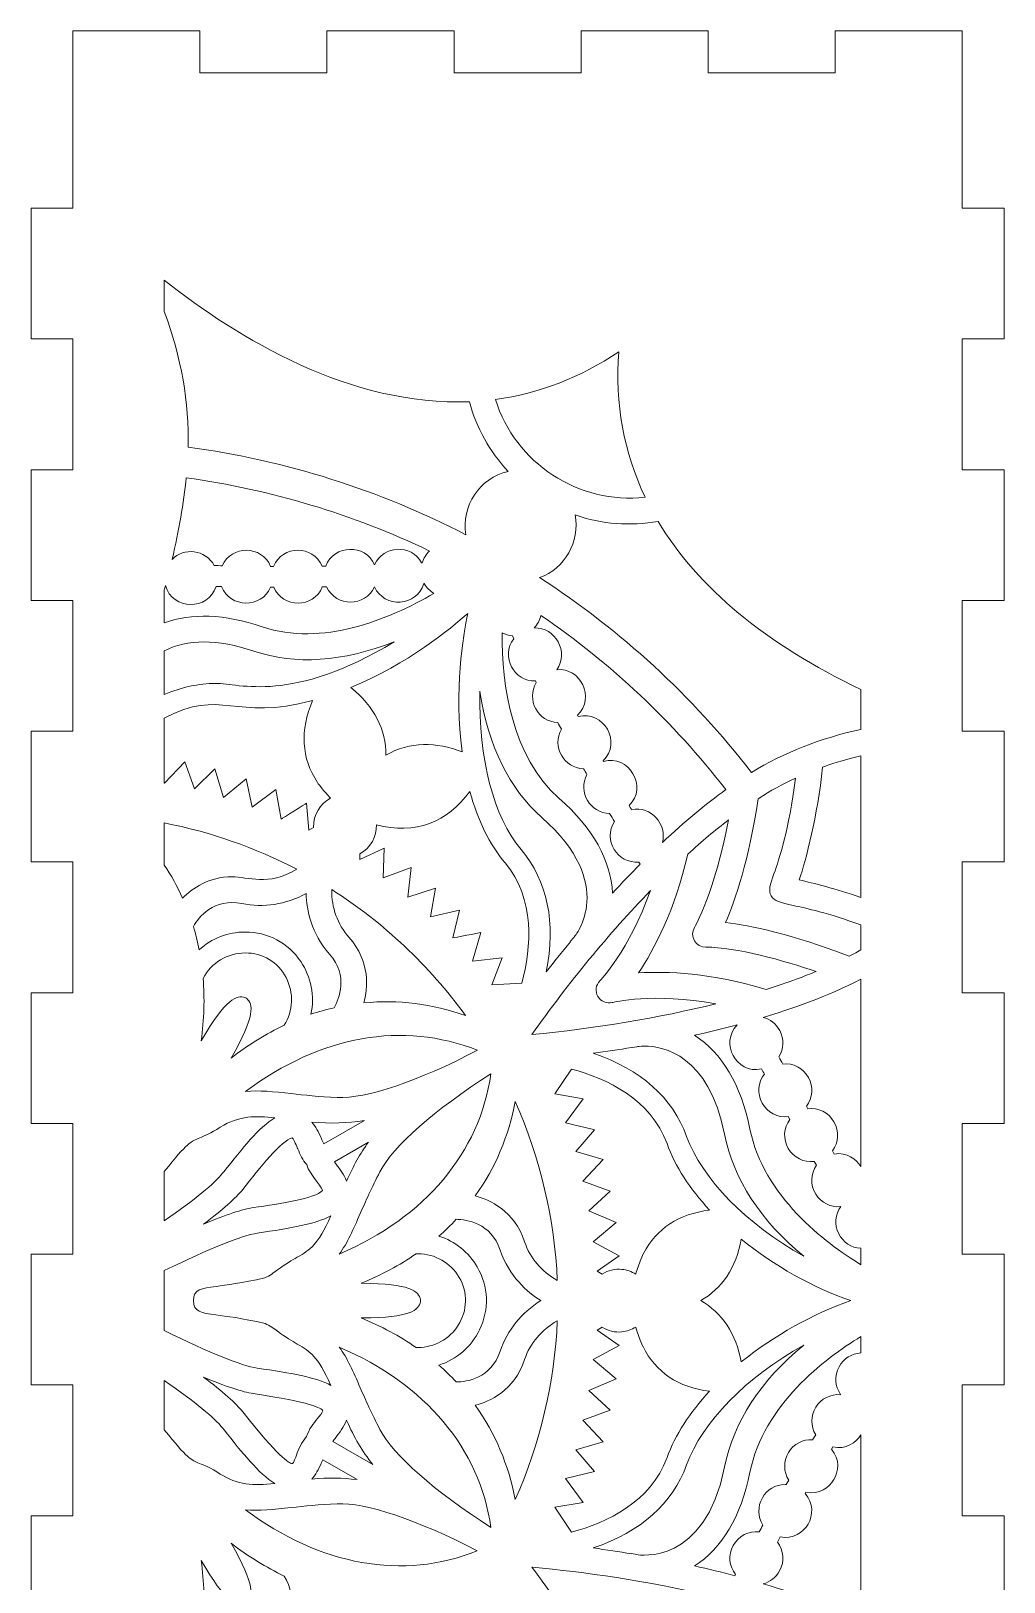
# Model space of a CAD drawing. Header units: inches. Extents: x 24 to 896, y 61 to 602.
# Drawn here: x 248.3 to 446.4, y 286.2 to 601.6 of the extents above; entities that cross this region are included whole.
import ezdxf

# ---------------------------------------------------------------- set-up
doc = ezdxf.new("R2010")
doc.units = ezdxf.units.IN
doc.header["$MEASUREMENT"] = 0
doc.layers.add('_U+0421_U+043B_U+043E_U+0439 1', color=7, linetype='Continuous')

# ---------------------------------------------------------------- blocks, each defined once
blk = doc.blocks.new('block 2')
at = {"layer": '_U+0421_U+043B_U+043E_U+0439 1', "lineweight": 0}
for points, knots in [([(446.37, 539.01), (446.37, 539.01), (446.37, 565.61), (446.37, 565.61), (446.37, 565.61), (437.86, 565.61), (437.86, 565.61), (437.86, 579.2), (437.86, 587.92), (437.86, 601.64), (437.86, 601.64), (412, 601.64), (412, 601.64), (412, 601.64), (412, 593.13), (412, 593.13), (412, 593.13), (386.14, 593.13), (386.14, 593.13), (386.14, 593.13), (386.14, 601.64), (386.14, 601.64), (386.14, 601.64), (360.28, 601.64), (360.28, 601.64), (360.28, 601.64), (360.28, 593.13), (360.28, 593.13), (360.28, 593.13), (334.43, 593.13), (334.43, 593.13), (334.43, 593.13), (334.43, 601.64), (334.43, 601.64), (334.43, 601.64), (308.57, 601.64), (308.57, 601.64), (308.57, 601.64), (308.57, 593.13), (308.57, 593.13), (308.57, 593.13), (282.71, 593.13), (282.71, 593.13), (282.71, 593.13), (282.71, 601.64), (282.71, 601.64), (282.71, 601.64), (256.85, 601.64), (256.85, 601.64), (256.85, 587.59), (256.85, 579.42), (256.85, 565.61), (256.85, 565.61), (248.34, 565.61), (248.34, 565.61), (248.34, 565.61), (248.34, 539.01), (248.34, 539.01), (248.34, 539.01), (256.85, 539.01), (256.85, 539.01), (256.85, 539.01), (256.85, 512.41), (256.85, 512.41), (256.85, 512.41), (248.34, 512.41), (248.34, 512.41), (248.34, 512.41), (248.34, 485.82), (248.34, 485.82), (248.34, 485.82), (256.85, 485.82), (256.85, 485.82), (256.85, 485.82), (256.85, 459.22), (256.85, 459.22), (256.85, 459.22), (248.34, 459.22), (248.34, 459.22), (248.34, 459.22), (248.34, 432.62), (248.34, 432.62), (248.34, 432.62), (256.85, 432.62), (256.85, 432.62), (256.85, 432.62), (256.85, 406.03), (256.85, 406.03), (256.85, 406.03), (248.34, 406.03), (248.34, 406.03), (248.34, 406.03), (248.34, 379.43), (248.34, 379.43), (248.34, 379.43), (256.85, 379.43), (256.85, 379.43), (256.85, 379.43), (256.85, 352.84), (256.85, 352.84), (256.85, 352.84), (248.34, 352.84), (248.34, 352.84), (248.34, 352.84), (248.34, 326.24), (248.34, 326.24), (248.34, 326.24), (256.85, 326.24), (256.85, 326.24), (256.85, 326.24), (256.85, 299.64), (256.85, 299.64), (256.85, 299.64), (248.34, 299.64), (248.34, 299.64), (248.34, 299.64), (248.34, 273.05), (248.34, 273.05), (248.34, 273.05), (256.85, 273.05), (256.85, 273.05), (256.85, 273.05), (256.85, 246.45), (256.85, 246.45), (256.85, 246.45), (248.34, 246.45), (248.34, 246.45), (248.34, 246.45), (248.34, 219.85), (248.34, 219.85), (248.34, 219.85), (256.85, 219.85), (256.85, 219.85), (256.85, 219.85), (256.85, 193.26), (256.85, 193.26), (256.85, 193.26), (248.34, 193.26), (248.34, 193.26), (248.34, 193.26), (248.34, 166.66), (248.34, 166.66), (248.34, 166.66), (256.85, 166.66), (256.85, 166.66), (256.85, 166.66), (256.85, 140.06), (256.85, 140.06), (256.85, 140.06), (248.34, 140.06), (248.34, 140.06), (248.34, 140.06), (248.34, 113.47), (248.34, 113.47), (248.34, 113.47), (256.85, 113.47), (256.85, 113.47), (256.85, 113.47), (256.85, 86.87), (256.85, 86.87), (256.85, 86.87), (256.85, 86.87), (256.85, 86.87), (256.85, 86.87), (256.85, 78.35), (256.85, 78.35), (256.85, 78.35), (282.71, 78.35), (282.71, 78.35), (282.71, 78.35), (282.71, 86.87), (282.71, 86.87), (282.71, 86.87), (308.56, 86.87), (308.56, 86.87), (308.56, 86.87), (308.56, 78.35), (308.56, 78.35), (308.56, 78.35), (334.42, 78.35), (334.42, 78.35), (334.42, 78.35), (334.42, 86.87), (334.42, 86.87), (334.42, 86.87), (360.28, 86.87), (360.28, 86.87), (360.28, 86.87), (360.28, 78.35), (360.28, 78.35), (360.28, 78.35), (386.14, 78.35), (386.14, 78.35), (386.14, 78.35), (386.14, 86.87), (386.14, 86.87), (386.14, 86.87), (412, 86.87), (412, 86.87), (412, 86.87), (412, 78.35), (412, 78.35), (412, 78.35), (437.86, 78.35), (437.86, 78.35), (437.86, 88.14), (437.86, 60.74), (437.86, 113.47), (437.86, 113.47), (446.37, 113.47), (446.37, 113.47), (446.37, 113.47), (446.37, 140.07), (446.37, 140.07), (446.37, 140.07), (437.86, 140.07), (437.86, 140.07), (437.86, 140.07), (437.86, 166.66), (437.86, 166.66), (437.86, 166.66), (446.37, 166.66), (446.37, 166.66), (446.37, 166.66), (446.37, 193.26), (446.37, 193.26), (446.37, 193.26), (437.86, 193.26), (437.86, 193.26), (437.86, 193.26), (437.86, 219.85), (437.86, 219.85), (437.86, 219.85), (446.37, 219.85), (446.37, 219.85), (446.37, 219.85), (446.37, 246.45), (446.37, 246.45), (446.37, 246.45), (437.86, 246.45), (437.86, 246.45), (437.86, 246.45), (437.86, 273.05), (437.86, 273.05), (437.86, 273.05), (446.37, 273.05), (446.37, 273.05), (446.37, 273.05), (446.37, 299.64), (446.37, 299.64), (446.37, 299.64), (437.86, 299.64), (437.86, 299.64), (437.86, 299.64), (437.86, 326.24), (437.86, 326.24), (437.86, 326.24), (446.37, 326.24), (446.37, 326.24), (446.37, 326.24), (446.37, 352.84), (446.37, 352.84), (446.37, 352.84), (437.86, 352.84), (437.86, 352.84), (437.86, 352.84), (437.86, 379.43), (437.86, 379.43), (437.86, 379.43), (446.37, 379.43), (446.37, 379.43), (446.37, 379.43), (446.37, 406.03), (446.37, 406.03), (446.37, 406.03), (437.86, 406.03), (437.86, 406.03), (437.86, 406.03), (437.86, 432.63), (437.86, 432.63), (437.86, 432.63), (446.37, 432.63), (446.37, 432.63), (446.37, 432.63), (446.37, 459.22), (446.37, 459.22), (446.37, 459.22), (437.86, 459.22), (437.86, 459.22), (437.86, 459.22), (437.86, 485.82), (437.86, 485.82), (437.86, 485.82), (446.37, 485.82), (446.37, 485.82), (446.37, 485.82), (446.37, 512.41), (446.37, 512.41), (446.37, 512.41), (437.86, 512.41), (437.86, 512.41), (437.86, 512.41), (437.86, 539.01), (437.86, 539.01), (437.86, 539.01), (446.37, 539.01), (446.37, 539.01), (446.37, 539.01), (446.37, 539.01), (446.37, 539.01)], [0, 0, 0, 0, 1, 1, 1, 2, 2, 2, 3, 3, 3, 4, 4, 4, 5, 5, 5, 6, 6, 6, 7, 7, 7, 8, 8, 8, 9, 9, 9, 10, 10, 10, 11, 11, 11, 12, 12, 12, 13, 13, 13, 14, 14, 14, 15, 15, 15, 16, 16, 16, 17, 17, 17, 18, 18, 18, 19, 19, 19, 20, 20, 20, 21, 21, 21, 22, 22, 22, 23, 23, 23, 24, 24, 24, 25, 25, 25, 26, 26, 26, 27, 27, 27, 28, 28, 28, 29, 29, 29, 30, 30, 30, 31, 31, 31, 32, 32, 32, 33, 33, 33, 34, 34, 34, 35, 35, 35, 36, 36, 36, 37, 37, 37, 38, 38, 38, 39, 39, 39, 40, 40, 40, 41, 41, 41, 42, 42, 42, 43, 43, 43, 44, 44, 44, 45, 45, 45, 46, 46, 46, 47, 47, 47, 48, 48, 48, 49, 49, 49, 50, 50, 50, 51, 51, 51, 52, 52, 52, 53, 53, 53, 54, 54, 54, 55, 55, 55, 56, 56, 56, 57, 57, 57, 58, 58, 58, 59, 59, 59, 60, 60, 60, 61, 61, 61, 62, 62, 62, 63, 63, 63, 64, 64, 64, 65, 65, 65, 66, 66, 66, 67, 67, 67, 68, 68, 68, 69, 69, 69, 70, 70, 70, 71, 71, 71, 72, 72, 72, 73, 73, 73, 74, 74, 74, 75, 75, 75, 76, 76, 76, 77, 77, 77, 78, 78, 78, 79, 79, 79, 80, 80, 80, 81, 81, 81, 82, 82, 82, 83, 83, 83, 84, 84, 84, 85, 85, 85, 86, 86, 86, 87, 87, 87, 88, 88, 88, 89, 89, 89, 90, 90, 90, 91, 91, 91, 92, 92, 92, 93, 93, 93, 94, 94, 94, 95, 95, 95, 96, 96, 96, 97, 97, 97, 98, 98, 98, 99, 99, 99, 100, 100, 100, 101, 101, 101, 102, 102, 102, 103, 103, 103, 103]), ([(275.47, 550.95), (290.5, 539.07), (313.42, 525.23), (337.55, 526.24), (338.97, 520.96), (341.7, 516.05), (345.46, 512.04), (339.61, 510.71), (335.85, 505), (336.84, 499.16), (319.15, 508.32), (300.14, 514.32), (280.33, 517.01), (280.56, 526.04), (278.92, 535.31), (275.47, 544.57), (275.47, 544.57), (275.47, 550.95), (275.47, 550.95)], [0, 0, 0, 0, 1, 1, 1, 2, 2, 2, 3, 3, 3, 4, 4, 4, 5, 5, 5, 6, 6, 6, 6]), ([(367.95, 536.38), (367.18, 525.86), (368.99, 515.91), (373.33, 506.82), (359.88, 505.24), (346.83, 513.76), (342.87, 526.71), (351.77, 527.9), (360.2, 531.15), (367.95, 536.38)], [0, 0, 0, 0, 1, 1, 1, 2, 2, 2, 3, 3, 3, 3]), ([(329.46, 495.86), (328.74, 495.21), (328.22, 494.4), (327.94, 493.48), (327.94, 493.48), (327.84, 493.47), (327.84, 493.47), (325.7, 497.36), (320.04, 497.04), (318.27, 493.08), (316.38, 497.38), (310, 497.21), (308.35, 492.81), (308.35, 492.81), (307.59, 492.79), (307.59, 492.79), (305.75, 497.11), (299.51, 497.08), (297.71, 492.74), (297.51, 492.74), (297.3, 492.75), (297.1, 492.75), (295.3, 497.05), (289.16, 497.11), (287.26, 492.87), (286.84, 492.88), (285.95, 492.9), (285.61, 492.91), (283.85, 496.23), (279.44, 496.6), (277.06, 494.17), (278.45, 500.07), (279.41, 505.64), (279.93, 510.75), (297.18, 508.37), (313.84, 503.36), (329.46, 495.86)], [0, 0, 0, 0, 1, 1, 1, 2, 2, 2, 3, 3, 3, 4, 4, 4, 5, 5, 5, 6, 6, 6, 7, 7, 7, 8, 8, 8, 9, 9, 9, 10, 10, 10, 11, 11, 11, 12, 12, 12, 12]), ([(417.22, 459.57), (409.06, 457.8), (401.58, 454.86), (394.97, 450.82), (382.89, 466.43), (368.39, 479.76), (351.86, 490.45), (357, 492.32), (360.13, 497.78), (359.07, 503.2), (364.48, 501.32), (370.32, 500.88), (375.98, 501.9), (384.08, 488.38), (397.95, 476.89), (417.22, 467.73), (417.22, 467.73), (417.22, 459.57), (417.22, 459.57)], [0, 0, 0, 0, 1, 1, 1, 2, 2, 2, 3, 3, 3, 4, 4, 4, 5, 5, 5, 6, 6, 6, 6]), ([(275.47, 487.92), (275.55, 488.22), (275.64, 488.52), (275.72, 488.83), (277.08, 483.76), (284.47, 483.74), (285.99, 488.65), (285.99, 488.65), (287.14, 488.63), (287.14, 488.63), (288.84, 484.22), (295.26, 484.12), (297.08, 488.5), (297.08, 488.5), (297.73, 488.5), (297.73, 488.5), (299.57, 484.15), (305.83, 484.2), (307.62, 488.55), (307.62, 488.55), (308.51, 488.56), (308.51, 488.56), (310.42, 484.41), (316.38, 484.45), (318.25, 488.56), (320.18, 484.16), (326.93, 484.53), (328.29, 489.24), (328.29, 489.24), (328.38, 489.25), (328.38, 489.25), (328.85, 488.41), (329.52, 487.73), (330.34, 487.24), (321.07, 481.86), (307.55, 476.37), (295.4, 480.45), (287.7, 483.04), (281, 483.3), (275.47, 481.24), (275.47, 481.24), (275.47, 487.92), (275.47, 487.92), (275.47, 487.92), (275.47, 487.92), (275.47, 487.92)], [0, 0, 0, 0, 1, 1, 1, 2, 2, 2, 3, 3, 3, 4, 4, 4, 5, 5, 5, 6, 6, 6, 7, 7, 7, 8, 8, 8, 9, 9, 9, 10, 10, 10, 11, 11, 11, 12, 12, 12, 13, 13, 13, 14, 14, 14, 15, 15, 15, 15]), ([(336.07, 455.04), (330.9, 457.03), (325.41, 457.19), (320.58, 454.33), (320.63, 459.54), (318.17, 464.29), (313.44, 468.1), (325.08, 472.92), (333.76, 480.06), (337.24, 483.19), (336.27, 478.62), (334.43, 467.52), (336.07, 455.04)], [0, 0, 0, 0, 1, 1, 1, 2, 2, 2, 3, 3, 3, 4, 4, 4, 4]), ([(376.87, 436.6), (377.79, 440.21), (374.6, 444.13), (370.58, 443.25), (370.49, 443.4), (370.11, 444.04), (370.08, 444.09), (373.95, 447.84), (370.03, 454.59), (364.85, 453.07), (364.85, 453.07), (364.79, 453.18), (364.79, 453.18), (368.67, 456.88), (364.87, 463.58), (359.72, 462.21), (359.72, 462.21), (359.56, 462.5), (359.56, 462.5), (363.28, 465.95), (360.14, 472.29), (355.33, 471.73), (357.92, 475.26), (355.03, 480.45), (350.74, 480.21), (351.44, 480.94), (351.91, 481.82), (352.11, 482.78), (366.41, 473), (379.08, 461.08), (389.76, 447.34), (385.65, 444.38), (381.31, 440.77), (376.87, 436.6)], [0, 0, 0, 0, 1, 1, 1, 2, 2, 2, 3, 3, 3, 4, 4, 4, 5, 5, 5, 6, 6, 6, 7, 7, 7, 8, 8, 8, 9, 9, 9, 10, 10, 10, 11, 11, 11, 11]), ([(275.47, 475.55), (280.12, 478.01), (286.25, 477.99), (293.72, 475.48), (302.15, 472.65), (311.75, 473.3), (322.27, 477.41), (301.34, 464.75), (290.79, 468.93), (285.94, 468.93), (282.43, 468.93), (278.91, 468.17), (275.47, 466.67), (275.47, 466.67), (275.47, 475.55), (275.47, 475.55)], [0, 0, 0, 0, 1, 1, 1, 2, 2, 2, 3, 3, 3, 4, 4, 4, 5, 5, 5, 5]), ([(350.99, 469.44), (350.99, 469.44), (351.17, 469.1), (351.17, 469.1), (349.08, 465.63), (351.5, 461.14), (355.54, 460.98), (355.79, 460.52), (356.04, 460.07), (356.29, 459.63), (354.28, 456.13), (356.77, 451.7), (360.8, 451.59), (361.03, 451.19), (361.26, 450.79), (361.49, 450.4), (359.59, 446.89), (362.11, 442.56), (366.1, 442.48), (366.43, 441.91), (366.76, 441.36), (367.08, 440.83), (364.69, 437.11), (367.67, 432.21), (372.05, 432.61), (372.05, 432.61), (372.33, 432.17), (372.33, 432.17), (370.49, 430.32), (368.59, 428.33), (366.68, 426.25), (366.4, 432.95), (362.74, 439.45), (355.79, 445.59), (346.18, 454.07), (344.17, 468.52), (344.2, 479.24), (344.84, 478.88), (345.57, 478.65), (346.31, 478.58), (346.31, 478.58), (346.59, 478.02), (346.59, 478.02), (343.89, 474.44), (346.62, 469.29), (350.99, 469.44)], [0, 0, 0, 0, 1, 1, 1, 2, 2, 2, 3, 3, 3, 4, 4, 4, 5, 5, 5, 6, 6, 6, 7, 7, 7, 8, 8, 8, 9, 9, 9, 10, 10, 10, 11, 11, 11, 12, 12, 12, 13, 13, 13, 14, 14, 14, 15, 15, 15, 15]), ([(275.47, 461.87), (287.1, 468.13), (289.67, 461.15), (305.66, 465.44), (303.03, 459.45), (303.37, 453.7), (306.66, 448.79), (306.66, 448.79), (306.65, 448.78), (306.65, 448.78), (306.86, 448.3), (308.87, 446.02), (309.31, 445.58), (307.19, 444.47), (305.76, 442.25), (305.86, 439.66), (305.86, 439.66), (304.88, 439.1), (304.88, 439.1), (304.88, 439.1), (304.41, 444.55), (304.41, 444.55), (304.13, 444.38), (299.54, 441.52), (299.26, 441.35), (299.26, 441.35), (298.2, 447.36), (298.2, 447.36), (298.2, 447.36), (293.38, 443.74), (293.38, 443.74), (293.38, 443.74), (292.1, 449.52), (292.1, 449.52), (292.1, 449.52), (287.53, 445.76), (287.53, 445.76), (287.53, 445.76), (285.78, 451.53), (285.78, 451.53), (285.78, 451.53), (281.6, 447.51), (281.6, 447.51), (281.6, 447.51), (279.67, 452.99), (279.67, 452.99), (279.67, 452.99), (275.49, 448.63), (275.49, 448.63), (275.49, 448.63), (275.47, 448.68), (275.47, 448.68), (275.47, 448.68), (275.47, 461.87), (275.47, 461.87)], [0, 0, 0, 0, 1, 1, 1, 2, 2, 2, 3, 3, 3, 4, 4, 4, 5, 5, 5, 6, 6, 6, 7, 7, 7, 8, 8, 8, 9, 9, 9, 10, 10, 10, 11, 11, 11, 12, 12, 12, 13, 13, 13, 14, 14, 14, 15, 15, 15, 16, 16, 16, 17, 17, 17, 18, 18, 18, 18]), ([(352.31, 441.65), (367.73, 428.04), (359.18, 417.69), (358.81, 417.26), (358.81, 417.26), (358.08, 416.41), (358.08, 416.41), (358.08, 416.41), (358.12, 416.37), (358.12, 416.37), (356.34, 414.21), (354.77, 412.25), (353.22, 410.26), (355.21, 420.33), (353.48, 428.71), (348.07, 435.16), (342.45, 441.87), (339.43, 453.55), (339.71, 467.36), (341.41, 456.18), (345.65, 447.53), (352.31, 441.65)], [0, 0, 0, 0, 1, 1, 1, 2, 2, 2, 3, 3, 3, 4, 4, 4, 5, 5, 5, 6, 6, 6, 7, 7, 7, 7]), ([(417.22, 425.41), (412.02, 427.19), (407.58, 428.31), (404.71, 428.95), (406.07, 433.26), (408.43, 441.85), (409.43, 451.89), (410.94, 452.46), (413.36, 453.3), (417.22, 454.19), (417.22, 454.19), (417.22, 425.41), (417.22, 425.41)], [0, 0, 0, 0, 1, 1, 1, 2, 2, 2, 3, 3, 3, 4, 4, 4, 4]), ([(417.22, 414.72), (416.21, 414.14), (415.58, 413.8), (414.86, 413.44), (403.1, 418.03), (394.71, 419.69), (389.7, 420.28), (391.7, 424.92), (394.45, 433.02), (396.35, 445.48), (398.88, 447.12), (401.21, 448.4), (403.9, 449.63), (402.6, 439.01), (400.62, 433.31), (399.55, 430.23), (398.76, 427.93), (398.36, 426.78), (398.96, 425.71), (399.57, 424.62), (400.88, 424.34), (403.48, 423.77), (406.11, 423.2), (410.52, 422.25), (417.22, 419.83), (417.22, 419.83), (417.22, 414.72), (417.22, 414.72), (417.22, 414.72), (417.22, 414.72), (417.22, 414.72)], [0, 0, 0, 0, 1, 1, 1, 2, 2, 2, 3, 3, 3, 4, 4, 4, 5, 5, 5, 6, 6, 6, 7, 7, 7, 8, 8, 8, 9, 9, 9, 10, 10, 10, 10]), ([(344.82, 432.43), (350.98, 425.07), (350.19, 415.29), (348.23, 407.99), (348.23, 407.99), (342.16, 407.64), (342.16, 407.64), (342.16, 407.64), (344.21, 413.12), (344.21, 413.12), (344.21, 413.12), (338.18, 412.44), (338.18, 412.44), (338.18, 412.44), (339.87, 418.24), (339.87, 418.24), (339.55, 418.18), (334.48, 417.22), (334.16, 417.16), (334.16, 417.16), (335.55, 422.79), (335.55, 422.79), (335.55, 422.79), (329.67, 421.43), (329.67, 421.43), (329.67, 421.43), (330.65, 427.26), (330.65, 427.26), (330.65, 427.26), (325, 425.48), (325, 425.48), (325, 425.48), (325.73, 431.47), (325.73, 431.47), (325.73, 431.47), (319.99, 429.37), (319.99, 429.37), (319.99, 429.37), (320.19, 435.44), (320.19, 435.44), (320.19, 435.44), (315.23, 433.12), (315.23, 433.12), (315.23, 433.12), (315.23, 434.25), (315.23, 434.25), (317.48, 435.44), (318.73, 437.77), (318.63, 440.2), (326.6, 438.07), (333.06, 440.7), (337.66, 446.98), (339.25, 441.09), (341.66, 436.2), (344.82, 432.43)], [0, 0, 0, 0, 1, 1, 1, 2, 2, 2, 3, 3, 3, 4, 4, 4, 5, 5, 5, 6, 6, 6, 7, 7, 7, 8, 8, 8, 9, 9, 9, 10, 10, 10, 11, 11, 11, 12, 12, 12, 13, 13, 13, 14, 14, 14, 15, 15, 15, 16, 16, 16, 17, 17, 17, 18, 18, 18, 18]), ([(275.47, 440.55), (284.9, 438.72), (293.96, 435.55), (302.42, 431.12), (296.5, 427.62), (292.6, 429.61), (289.25, 429.61), (284.51, 429.61), (281.18, 427.27), (279.2, 425.25), (278.12, 427.63), (276.87, 429.89), (275.47, 431.98), (275.47, 431.98), (275.47, 440.55), (275.47, 440.55), (275.47, 440.55), (275.47, 440.55), (275.47, 440.55)], [0, 0, 0, 0, 1, 1, 1, 2, 2, 2, 3, 3, 3, 4, 4, 4, 5, 5, 5, 6, 6, 6, 6]), ([(385.71, 415.3), (391.69, 415.3), (401.73, 412.56), (408.13, 410.33), (406.2, 409.54), (402.54, 408.12), (397.94, 406.66), (386.75, 410.1), (377.69, 410.41), (371.99, 410.05), (375.15, 414.81), (379.4, 422.81), (382.02, 434.22), (384.87, 436.83), (387.58, 439.11), (390.3, 441.19), (387.47, 426.38), (383.55, 419.57), (383.38, 419.29), (382.3, 417.5), (383.64, 415.23), (385.71, 415.3)], [0, 0, 0, 0, 1, 1, 1, 2, 2, 2, 3, 3, 3, 4, 4, 4, 5, 5, 5, 6, 6, 6, 7, 7, 7, 7]), ([(310.03, 402.98), (308.45, 402.61), (306.86, 402.16), (305.31, 401.64), (306.11, 405.32), (305.36, 409.23), (303.24, 412.37), (300.67, 416.18), (296.54, 418.37), (291.92, 418.37), (288.43, 418.37), (285.12, 417.09), (282.57, 414.76), (282.26, 416.36), (281.85, 417.96), (281.38, 419.52), (282.45, 421.34), (285.51, 425.29), (291.26, 424.15), (295.67, 423.26), (300.19, 423.96), (304.32, 426.18), (304.42, 422.86), (305.35, 418.1), (309.1, 413.85), (312.98, 409.43), (311.07, 404.81), (310.03, 402.98)], [0, 0, 0, 0, 1, 1, 1, 2, 2, 2, 3, 3, 3, 4, 4, 4, 5, 5, 5, 6, 6, 6, 7, 7, 7, 8, 8, 8, 9, 9, 9, 9]), ([(336.75, 401.39), (330.02, 403.78), (323.06, 404.64), (316.08, 403.95), (316.88, 406.85), (317.47, 412.29), (313.04, 417.32), (310.68, 419.99), (309.51, 423.25), (309.55, 427), (320.04, 420.34), (329.44, 411.5), (336.75, 401.39)], [0, 0, 0, 0, 1, 1, 1, 2, 2, 2, 3, 3, 3, 4, 4, 4, 4]), ([(350.27, 397.51), (357.68, 407.99), (366.02, 418.09), (374.4, 426.78), (370.03, 414.53), (364.18, 408.49), (364.11, 408.43), (363.27, 407.58), (363.11, 406.31), (363.71, 405.27), (364.31, 404.24), (365.49, 403.74), (366.65, 404.04), (366.73, 404.06), (374.97, 406.09), (387.7, 403.77), (376.26, 400.92), (363.01, 398.7), (350.27, 397.51)], [0, 0, 0, 0, 1, 1, 1, 2, 2, 2, 3, 3, 3, 4, 4, 4, 5, 5, 5, 6, 6, 6, 6]), ([(292.25, 404.83), (292.25, 404.83), (292.06, 404.99), (292.06, 404.99), (292.06, 404.99), (291.87, 405.05), (291.87, 405.05), (290.28, 405.58), (287.99, 404.94), (282.99, 396.26), (283.57, 400.64), (283.7, 404.89), (283.37, 408.93), (285.01, 412.09), (288.36, 414.12), (291.92, 414.12), (295.48, 414.12), (298.59, 412.25), (300.25, 409.1), (301.87, 406.03), (301.72, 402.32), (299.86, 399.41), (296.21, 397.67), (292.58, 395.43), (289.08, 392.74), (294.09, 401.41), (293.51, 403.72), (292.25, 404.83)], [0, 0, 0, 0, 1, 1, 1, 2, 2, 2, 3, 3, 3, 4, 4, 4, 5, 5, 5, 6, 6, 6, 7, 7, 7, 8, 8, 8, 9, 9, 9, 9]), ([(417.22, 370.7), (416.33, 372.15), (414.38, 373.66), (411.8, 373.21), (411.8, 373.21), (411.43, 373.84), (411.43, 373.84), (412.75, 375.58), (412.88, 377.85), (411.75, 379.77), (410.64, 381.69), (408.61, 382.7), (406.44, 382.4), (406.44, 382.4), (406.14, 382.92), (406.14, 382.92), (407.46, 384.63), (407.62, 386.87), (406.55, 388.79), (405.48, 390.71), (403.48, 391.75), (401.33, 391.52), (401.06, 392.01), (400.8, 392.49), (400.55, 392.95), (401.58, 394.59), (401.65, 396.59), (400.72, 398.32), (400, 399.67), (398.8, 400.63), (397.37, 401), (402.77, 402.63), (410.42, 405.25), (417.22, 408.75), (417.22, 408.75), (417.22, 370.7), (417.22, 370.7)], [0, 0, 0, 0, 1, 1, 1, 2, 2, 2, 3, 3, 3, 4, 4, 4, 5, 5, 5, 6, 6, 6, 7, 7, 7, 8, 8, 8, 9, 9, 9, 10, 10, 10, 11, 11, 11, 12, 12, 12, 12]), ([(339.18, 394.31), (327.01, 387.96), (316.61, 384.46), (310.64, 384.7), (306.97, 384.86), (303.95, 385.19), (301.29, 385.49), (297.68, 385.89), (294.78, 386.21), (291.96, 385.92), (307.32, 397.34), (324.06, 400.32), (339.18, 394.31)], [0, 0, 0, 0, 1, 1, 1, 2, 2, 2, 3, 3, 3, 4, 4, 4, 4]), ([(417.22, 350.7), (409.89, 355.19), (397.41, 364.65), (394.66, 378.26), (392.82, 387.34), (389.02, 393.77), (383.36, 397.36), (386.34, 398.02), (389.27, 398.74), (392.07, 399.49), (390.2, 397.61), (390.3, 395.03), (391.24, 393.25), (392.21, 391.44), (394.37, 389.9), (397.04, 390.51), (397.22, 390.17), (397.41, 389.83), (397.6, 389.48), (396.24, 387.76), (396.07, 385.5), (397.16, 383.55), (398.25, 381.6), (400.27, 380.57), (402.45, 380.82), (402.45, 380.82), (402.78, 380.24), (402.78, 380.24), (401.48, 378.5), (401.36, 376.25), (402.47, 374.35), (403.58, 372.45), (405.6, 371.44), (407.75, 371.72), (407.75, 371.72), (408.22, 370.93), (408.22, 370.93), (406.98, 369.18), (406.91, 366.95), (408.05, 365.08), (409.15, 363.29), (411.08, 362.33), (413.13, 362.52), (411.97, 360.91), (411.81, 358.82), (412.73, 357), (413.62, 355.23), (415.3, 354.13), (417.22, 354.05), (417.22, 354.05), (417.22, 350.7), (417.22, 350.7), (417.22, 350.7), (417.22, 350.7), (417.22, 350.7)], [0, 0, 0, 0, 1, 1, 1, 2, 2, 2, 3, 3, 3, 4, 4, 4, 5, 5, 5, 6, 6, 6, 7, 7, 7, 8, 8, 8, 9, 9, 9, 10, 10, 10, 11, 11, 11, 12, 12, 12, 13, 13, 13, 14, 14, 14, 15, 15, 15, 16, 16, 16, 17, 17, 17, 18, 18, 18, 18]), ([(381.77, 376.79), (378.89, 384.7), (372.5, 390.39), (362.78, 393.7), (365.42, 394.06), (367.98, 394.45), (370.59, 394.89), (370.59, 394.89), (370.69, 394.9), (370.69, 394.9), (370.69, 394.9), (371.64, 395.04), (371.64, 395.04), (371.7, 395.05), (372.28, 395.16), (373.2, 395.16), (377.02, 395.16), (386.24, 393.41), (389.51, 377.22), (391.36, 368.05), (396.77, 359.72), (405.6, 352.42), (393.81, 359.04), (384.95, 368.08), (381.77, 376.79)], [0, 0, 0, 0, 1, 1, 1, 2, 2, 2, 3, 3, 3, 4, 4, 4, 5, 5, 5, 6, 6, 6, 7, 7, 7, 8, 8, 8, 8]), ([(311.09, 352.85), (312.74, 355.13), (313.9, 357.78), (315.35, 361.09), (316.44, 363.57), (317.66, 366.36), (319.35, 369.6), (322.07, 374.8), (330.51, 382.24), (341.94, 389.51), (339.58, 373.43), (328.64, 360.43), (311.09, 352.85)], [0, 0, 0, 0, 1, 1, 1, 2, 2, 2, 3, 3, 3, 4, 4, 4, 4]), ([(373.03, 353.01), (373.03, 353.01), (372.98, 353.04), (372.98, 353.04), (372.98, 353.04), (372.45, 351.78), (372.45, 351.78), (372.04, 350.8), (371.69, 349.79), (371.42, 348.77), (370.57, 349.31), (369.61, 349.64), (368.62, 349.75), (367.18, 349.9), (365.78, 349.56), (364.56, 348.8), (364.56, 348.8), (363.58, 349.37), (363.58, 349.37), (363.58, 349.37), (368.07, 352.5), (368.07, 352.5), (368.07, 352.5), (362.72, 355.36), (362.72, 355.36), (362.72, 355.36), (367.4, 359.29), (367.4, 359.29), (367.4, 359.29), (361.85, 361.65), (361.85, 361.65), (361.85, 361.65), (366.22, 365.65), (366.22, 365.65), (366.22, 365.65), (360.68, 367.72), (360.68, 367.72), (360.68, 367.72), (364.8, 372.13), (364.8, 372.13), (364.8, 372.13), (359.23, 373.74), (359.23, 373.74), (359.23, 373.74), (363.02, 378.14), (363.02, 378.14), (363.02, 378.14), (362.82, 378.19), (362.82, 378.19), (362.82, 378.19), (357.14, 379.58), (357.14, 379.58), (357.14, 379.58), (360.75, 384.46), (360.75, 384.46), (360.75, 384.46), (354.98, 385.43), (354.98, 385.43), (354.98, 385.43), (358.32, 390.5), (358.32, 390.5), (365.61, 388.55), (374.49, 384.35), (377.78, 375.33), (379.46, 370.73), (382.38, 366.18), (386.46, 361.81), (380.16, 361.04), (375.65, 358.08), (373.03, 353.01)], [0, 0, 0, 0, 1, 1, 1, 2, 2, 2, 3, 3, 3, 4, 4, 4, 5, 5, 5, 6, 6, 6, 7, 7, 7, 8, 8, 8, 9, 9, 9, 10, 10, 10, 11, 11, 11, 12, 12, 12, 13, 13, 13, 14, 14, 14, 15, 15, 15, 16, 16, 16, 17, 17, 17, 18, 18, 18, 19, 19, 19, 20, 20, 20, 21, 21, 21, 22, 22, 22, 23, 23, 23, 23]), ([(355.45, 347.51), (352.17, 349.35), (349.94, 351.99), (348.8, 355.37), (346.66, 361.72), (341.66, 363.93), (338.75, 364.69), (342.84, 370.4), (345.57, 376.85), (346.87, 383.87), (351.96, 372.48), (354.93, 359.92), (355.45, 347.51)], [0, 0, 0, 0, 1, 1, 1, 2, 2, 2, 3, 3, 3, 4, 4, 4, 4]), ([(275.47, 369.67), (280.14, 375.51), (280.94, 375.83), (282.68, 376.52), (283.66, 376.91), (284.86, 377.39), (286.87, 378.67), (290.69, 381.09), (294.28, 380.99), (297.93, 380.58), (294.71, 378.61), (291.39, 374.42), (287.57, 369.59), (287.57, 369.59), (287.56, 369.59), (287.56, 369.59), (287.56, 369.59), (287.33, 369.29), (287.33, 369.29), (285.74, 367.29), (281.64, 363.95), (275.47, 359.63), (275.47, 359.63), (275.47, 369.67), (275.47, 369.67), (275.47, 369.67), (275.47, 369.67), (275.47, 369.67)], [0, 0, 0, 0, 1, 1, 1, 2, 2, 2, 3, 3, 3, 4, 4, 4, 5, 5, 5, 6, 6, 6, 7, 7, 7, 8, 8, 8, 9, 9, 9, 9]), ([(307.47, 376.31), (306.87, 377.72), (306.23, 378.83), (305.51, 379.69), (309.29, 379.38), (312.71, 379.49), (316.19, 380.04), (316.19, 380.04), (307.93, 375.27), (307.93, 375.27), (307.75, 375.65), (307.56, 376.1), (307.47, 376.31)], [0, 0, 0, 0, 1, 1, 1, 2, 2, 2, 3, 3, 3, 4, 4, 4, 4]), ([(301.52, 376.5), (301.88, 376.07), (302.42, 374.77), (302.63, 374.27), (303.12, 373.12), (303.63, 371.93), (304.45, 371.06), (304.79, 369.92), (305.57, 368.89), (306.32, 367.89), (306.68, 367.41), (307.5, 366.32), (307.69, 365.8), (306.15, 364.17), (299.2, 363.14), (293.61, 362.31), (291.4, 361.99), (287.99, 360.85), (283.45, 358.94), (287.37, 361.9), (290.06, 364.29), (291.44, 366.02), (294.96, 370.47), (299.33, 375.98), (301.52, 376.5)], [0, 0, 0, 0, 1, 1, 1, 2, 2, 2, 3, 3, 3, 4, 4, 4, 5, 5, 5, 6, 6, 6, 7, 7, 7, 8, 8, 8, 8]), ([(312.56, 367.72), (312.04, 369.02), (311.17, 370.18), (310.52, 371.04), (310.52, 371.04), (310.49, 371.08), (310.49, 371.08), (310.39, 371.21), (310.25, 371.4), (310.09, 371.61), (310.09, 371.61), (317.04, 375.63), (317.04, 375.63), (315.27, 373.27), (313.99, 370.82), (312.56, 367.72)], [0, 0, 0, 0, 1, 1, 1, 2, 2, 2, 3, 3, 3, 4, 4, 4, 5, 5, 5, 5]), ([(275.47, 349.49), (284.75, 354.02), (291.27, 356.66), (294.35, 357.12), (301.38, 358.16), (306.29, 358.98), (309.39, 360.65), (306.55, 354.56), (305.27, 353.82), (302.53, 352.23), (301.47, 351.61), (300.16, 350.84), (298.53, 349.65), (297.76, 349.08), (296.98, 348.51), (295.96, 348.02), (291.19, 346.96), (288.06, 346.56), (285.99, 346.29), (283.03, 345.91), (281.4, 345.7), (281.4, 343.39), (281.4, 341.08), (283.03, 340.88), (285.98, 340.5), (288.06, 340.23), (291.19, 339.83), (295.99, 338.75), (296.98, 338.28), (297.76, 337.7), (298.52, 337.15), (300.17, 335.93), (301.48, 335.17), (302.53, 334.56), (305.27, 332.97), (306.55, 332.23), (309.39, 326.14), (306.29, 327.81), (301.38, 328.63), (294.35, 329.67), (291.27, 330.12), (284.74, 332.76), (275.47, 337.29), (275.47, 337.29), (275.47, 349.49), (275.47, 349.49), (275.47, 349.49), (275.47, 349.49), (275.47, 349.49)], [0, 0, 0, 0, 1, 1, 1, 2, 2, 2, 3, 3, 3, 4, 4, 4, 5, 5, 5, 6, 6, 6, 7, 7, 7, 8, 8, 8, 9, 9, 9, 10, 10, 10, 11, 11, 11, 12, 12, 12, 13, 13, 13, 14, 14, 14, 15, 15, 15, 16, 16, 16, 16]), ([(339.62, 337.42), (341.64, 341.56), (341.47, 346.23), (339.16, 350.24), (337.42, 353.25), (334.65, 355.47), (331.36, 356.52), (332.59, 357.59), (333.77, 358.74), (334.88, 359.93), (336.99, 359.9), (341.96, 359.23), (343.83, 353.69), (345.64, 348.32), (349.3, 345.14), (352.12, 343.39), (348.13, 340.92), (345.27, 337.37), (343.83, 333.09), (341.95, 327.51), (336.99, 326.86), (334.88, 326.85), (333.77, 328.04), (332.58, 329.19), (331.36, 330.27), (334.95, 331.42), (337.96, 334.01), (339.62, 337.42)], [0, 0, 0, 0, 1, 1, 1, 2, 2, 2, 3, 3, 3, 4, 4, 4, 5, 5, 5, 6, 6, 6, 7, 7, 7, 8, 8, 8, 9, 9, 9, 9]), ([(392.88, 330.91), (391.83, 336.64), (388.98, 340.95), (384.64, 343.39), (388.98, 345.83), (391.83, 350.14), (392.88, 355.88), (399.52, 350.52), (407.62, 345.99), (415.18, 343.39), (407.62, 340.79), (399.52, 336.26), (392.88, 330.91)], [0, 0, 0, 0, 1, 1, 1, 2, 2, 2, 3, 3, 3, 4, 4, 4, 4]), ([(327.59, 343.61), (327.26, 345.25), (325.57, 346.91), (315.66, 346.91), (315.62, 346.91), (315.58, 346.91), (315.54, 346.91), (319.62, 348.6), (323.37, 350.61), (326.7, 352.91), (326.84, 352.92), (326.98, 352.92), (327.12, 352.92), (330.56, 352.92), (333.76, 351.08), (335.48, 348.11), (337.26, 345.03), (337.19, 341.39), (335.29, 338.38), (333.52, 335.56), (330.42, 333.86), (327.12, 333.86), (326.98, 333.86), (326.84, 333.86), (326.7, 333.87), (323.37, 336.17), (319.62, 338.19), (315.55, 339.87), (315.64, 339.87), (315.72, 339.87), (315.81, 339.87), (325.58, 339.87), (327.26, 341.53), (327.59, 343.17), (327.59, 343.17), (327.64, 343.39), (327.64, 343.39), (327.64, 343.39), (327.59, 343.61), (327.59, 343.61)], [0, 0, 0, 0, 1, 1, 1, 2, 2, 2, 3, 3, 3, 4, 4, 4, 5, 5, 5, 6, 6, 6, 7, 7, 7, 8, 8, 8, 9, 9, 9, 10, 10, 10, 11, 11, 11, 12, 12, 12, 13, 13, 13, 13]), ([(338.75, 322.1), (341.66, 322.85), (346.66, 325.06), (348.8, 331.41), (349.94, 334.79), (352.18, 337.43), (355.45, 339.27), (354.93, 326.86), (351.96, 314.3), (346.87, 302.91), (345.57, 309.94), (342.84, 316.39), (338.75, 322.1)], [0, 0, 0, 0, 1, 1, 1, 2, 2, 2, 3, 3, 3, 4, 4, 4, 4]), ([(360.75, 302.32), (360.75, 302.32), (357.14, 307.2), (357.14, 307.2), (357.14, 307.2), (363.02, 308.64), (363.02, 308.64), (363.02, 308.64), (359.23, 313.05), (359.23, 313.05), (359.23, 313.05), (364.8, 314.66), (364.8, 314.66), (364.8, 314.66), (360.68, 319.06), (360.68, 319.06), (360.68, 319.06), (366.22, 321.13), (366.22, 321.13), (366.22, 321.13), (361.86, 325.14), (361.86, 325.14), (361.86, 325.14), (367.4, 327.5), (367.4, 327.5), (367.4, 327.5), (362.72, 331.42), (362.72, 331.42), (362.72, 331.42), (368.07, 334.28), (368.07, 334.28), (368.07, 334.28), (363.59, 337.41), (363.59, 337.41), (363.59, 337.41), (364.56, 337.99), (364.56, 337.99), (365.79, 337.22), (367.19, 336.89), (368.62, 337.04), (369.61, 337.14), (370.57, 337.48), (371.42, 338.02), (371.7, 336.99), (372.05, 335.97), (372.46, 335), (372.46, 335), (372.86, 334.04), (372.86, 334.04), (372.86, 334.04), (372.9, 334.05), (372.9, 334.05), (375.49, 328.81), (380.05, 325.75), (386.46, 324.96), (382.38, 320.6), (379.46, 316.05), (377.78, 311.45), (374.49, 302.43), (365.62, 298.23), (358.32, 296.28), (358.32, 296.28), (354.98, 301.35), (354.98, 301.35), (354.98, 301.35), (360.75, 302.32), (360.75, 302.32)], [0, 0, 0, 0, 1, 1, 1, 2, 2, 2, 3, 3, 3, 4, 4, 4, 5, 5, 5, 6, 6, 6, 7, 7, 7, 8, 8, 8, 9, 9, 9, 10, 10, 10, 11, 11, 11, 12, 12, 12, 13, 13, 13, 14, 14, 14, 15, 15, 15, 16, 16, 16, 17, 17, 17, 18, 18, 18, 19, 19, 19, 20, 20, 20, 21, 21, 21, 22, 22, 22, 22]), ([(417.22, 332.74), (415.35, 332.65), (413.71, 331.6), (412.8, 329.92), (411.82, 328.11), (411.94, 325.97), (413.11, 324.31), (413.11, 324.31), (413.07, 324.26), (413.07, 324.26), (411.06, 324.43), (409.14, 323.47), (408.06, 321.73), (406.99, 319.99), (406.98, 317.85), (408.04, 316.12), (408.04, 316.12), (407.42, 315.09), (407.42, 315.09), (405.43, 315.24), (403.53, 314.24), (402.49, 312.47), (401.45, 310.72), (401.48, 308.59), (402.55, 306.89), (402.55, 306.89), (402.03, 305.99), (402.03, 305.99), (401.95, 305.99), (401.87, 305.99), (401.8, 305.99), (399.9, 305.99), (398.15, 304.98), (397.19, 303.29), (396.19, 301.55), (396.24, 299.43), (397.31, 297.75), (397.04, 297.27), (396.78, 296.81), (396.53, 296.35), (394.39, 296.61), (392.32, 295.52), (391.27, 293.59), (390.19, 291.64), (390.38, 289.37), (391.75, 287.67), (391.75, 287.67), (391.61, 287.42), (391.61, 287.42), (388.99, 288.12), (386.21, 288.79), (383.36, 289.42), (389.02, 293.02), (392.82, 299.45), (394.66, 308.53), (397.41, 322.13), (409.89, 331.59), (417.22, 336.09), (417.22, 336.09), (417.22, 332.74), (417.22, 332.74), (417.22, 332.74), (417.22, 332.74), (417.22, 332.74)], [0, 0, 0, 0, 1, 1, 1, 2, 2, 2, 3, 3, 3, 4, 4, 4, 5, 5, 5, 6, 6, 6, 7, 7, 7, 8, 8, 8, 9, 9, 9, 10, 10, 10, 11, 11, 11, 12, 12, 12, 13, 13, 13, 14, 14, 14, 15, 15, 15, 16, 16, 16, 17, 17, 17, 18, 18, 18, 19, 19, 19, 20, 20, 20, 21, 21, 21, 21]), ([(341.95, 297.27), (330.51, 304.55), (322.07, 311.98), (319.35, 317.18), (317.66, 320.42), (316.44, 323.21), (315.36, 325.68), (313.9, 329), (312.74, 331.65), (311.09, 333.94), (328.67, 326.35), (339.61, 313.35), (341.95, 297.27)], [0, 0, 0, 0, 1, 1, 1, 2, 2, 2, 3, 3, 3, 4, 4, 4, 4]), ([(371.64, 291.74), (371.64, 291.74), (370.56, 291.94), (370.56, 291.94), (370.56, 291.94), (370.55, 291.9), (370.55, 291.9), (368.12, 292.3), (365.39, 292.72), (362.78, 293.09), (372.5, 296.4), (378.89, 302.08), (381.77, 309.99), (384.95, 318.71), (393.81, 327.74), (405.6, 334.36), (396.77, 327.06), (391.36, 318.73), (389.51, 309.56), (385.44, 289.44), (372.2, 291.64), (371.64, 291.74)], [0, 0, 0, 0, 1, 1, 1, 2, 2, 2, 3, 3, 3, 4, 4, 4, 5, 5, 5, 6, 6, 6, 7, 7, 7, 7]), ([(275.47, 327.16), (281.64, 322.83), (285.74, 319.49), (287.32, 317.5), (287.32, 317.5), (287.63, 317.11), (287.63, 317.11), (291.28, 312.51), (294.72, 308.16), (297.94, 306.19), (293.57, 305.73), (290.33, 305.92), (286.87, 308.12), (284.8, 309.43), (283.55, 309.92), (282.63, 310.28), (280.93, 310.95), (280.16, 311.25), (275.47, 317.12), (275.47, 317.12), (275.47, 327.16), (275.47, 327.16), (275.47, 327.16), (275.47, 327.16), (275.47, 327.16)], [0, 0, 0, 0, 1, 1, 1, 2, 2, 2, 3, 3, 3, 4, 4, 4, 5, 5, 5, 6, 6, 6, 7, 7, 7, 8, 8, 8, 8]), ([(306.64, 319.4), (305.85, 318.43), (304.87, 317.23), (304.44, 315.73), (303.35, 314.6), (302.81, 313.15), (302.37, 311.98), (302.22, 311.57), (301.75, 310.32), (301.54, 310.27), (301.52, 310.26), (301.51, 310.26), (301.49, 310.26), (300.83, 310.26), (298.63, 311.69), (291.44, 320.76), (290.06, 322.5), (287.37, 324.88), (283.45, 327.85), (287.98, 325.93), (291.39, 324.8), (293.58, 324.47), (305.37, 322.73), (307.49, 321.53), (307.7, 320.98), (307.77, 320.77), (306.92, 319.74), (306.64, 319.4)], [0, 0, 0, 0, 1, 1, 1, 2, 2, 2, 3, 3, 3, 4, 4, 4, 5, 5, 5, 6, 6, 6, 7, 7, 7, 8, 8, 8, 9, 9, 9, 9]), ([(310.38, 315.57), (311.09, 316.49), (312.02, 317.7), (312.56, 319.05), (314.19, 315.5), (315.64, 312.82), (317.94, 310.03), (317.94, 310.03), (309.77, 314.75), (309.77, 314.75), (309.95, 315.01), (310.19, 315.31), (310.38, 315.57)], [0, 0, 0, 0, 1, 1, 1, 2, 2, 2, 3, 3, 3, 4, 4, 4, 4]), ([(417.22, 278.01), (411.66, 280.88), (404.98, 283.5), (397.36, 285.79), (398.77, 286.16), (399.96, 287.09), (400.69, 288.41), (401.75, 290.34), (401.58, 292.58), (400.24, 294.29), (400.24, 294.29), (400.83, 295.33), (400.83, 295.33), (403.41, 294.78), (405.54, 296.24), (406.51, 297.94), (407.49, 299.65), (407.67, 302.23), (405.89, 304.17), (405.89, 304.17), (406.05, 304.45), (406.05, 304.45), (408.77, 303.83), (410.81, 305.43), (411.74, 306.99), (412.66, 308.55), (413.08, 311.1), (411.24, 313.19), (411.24, 313.19), (411.51, 313.64), (411.51, 313.64), (414.21, 313), (416.27, 314.54), (417.21, 316.08), (417.22, 316.08), (417.22, 316.09), (417.22, 316.09), (417.22, 316.09), (417.22, 278.01), (417.22, 278.01), (417.22, 278.01), (417.22, 278.01), (417.22, 278.01)], [0, 0, 0, 0, 1, 1, 1, 2, 2, 2, 3, 3, 3, 4, 4, 4, 5, 5, 5, 6, 6, 6, 7, 7, 7, 8, 8, 8, 9, 9, 9, 10, 10, 10, 11, 11, 11, 12, 12, 12, 13, 13, 13, 14, 14, 14, 14]), ([(314.7, 306.99), (311.77, 307.35), (308.82, 307.38), (305.5, 307.09), (306.22, 307.94), (306.88, 309.07), (307.47, 310.46), (307.54, 310.63), (307.62, 310.83), (307.71, 311.03), (307.71, 311.03), (314.7, 306.99), (314.7, 306.99)], [0, 0, 0, 0, 1, 1, 1, 2, 2, 2, 3, 3, 3, 4, 4, 4, 4]), ([(301.27, 301.3), (303.95, 301.59), (306.98, 301.93), (310.64, 302.08), (316.45, 302.36), (327.11, 298.77), (339.17, 292.48), (324.05, 286.47), (307.31, 289.45), (291.96, 300.87), (294.78, 300.57), (297.67, 300.89), (301.27, 301.3)], [0, 0, 0, 0, 1, 1, 1, 2, 2, 2, 3, 3, 3, 4, 4, 4, 4]), ([(289.08, 294.04), (292.58, 291.35), (296.2, 289.11), (299.86, 287.38), (301.25, 285.2), (301.71, 282.62), (301.14, 280.09), (300.56, 277.49), (298.92, 275.24), (296.63, 273.89), (294.35, 272.6), (291.58, 272.31), (289.03, 273.11), (286.57, 273.88), (284.55, 275.56), (283.37, 277.86), (283.69, 281.89), (283.57, 286.15), (282.98, 290.52), (287.99, 281.84), (290.28, 281.2), (291.87, 281.73), (291.87, 281.73), (292.1, 281.82), (292.1, 281.82), (292.1, 281.82), (292.25, 281.96), (292.25, 281.96), (293.51, 283.06), (294.1, 285.38), (289.08, 294.04)], [0, 0, 0, 0, 1, 1, 1, 2, 2, 2, 3, 3, 3, 4, 4, 4, 5, 5, 5, 6, 6, 6, 7, 7, 7, 8, 8, 8, 9, 9, 9, 10, 10, 10, 10]), ([(366.64, 282.74), (366.42, 282.8), (366.19, 282.83), (365.96, 282.83), (365.03, 282.83), (364.18, 282.34), (363.71, 281.51), (363.1, 280.47), (363.27, 279.2), (364.11, 278.35), (364.17, 278.29), (370.01, 272.17), (374.36, 260.05), (365.97, 268.76), (357.67, 278.83), (350.3, 289.21), (350.3, 289.21), (350.42, 289.2), (350.42, 289.2), (361.04, 288.04), (373.07, 286.72), (387.73, 283.01), (375.04, 280.68), (366.99, 282.65), (366.64, 282.74)], [0, 0, 0, 0, 1, 1, 1, 2, 2, 2, 3, 3, 3, 4, 4, 4, 5, 5, 5, 6, 6, 6, 7, 7, 7, 8, 8, 8, 8])]:
    blk.add_open_spline(points, degree=3, knots=knots, dxfattribs=at)

msp = doc.modelspace()

# ---------------------------------------------------------------- block references
at = {"layer": '_U+0421_U+043B_U+043E_U+0439 1'}
msp.add_blockref('block 2', (0, 0), dxfattribs=at)

doc.saveas('drawing.dxf')
